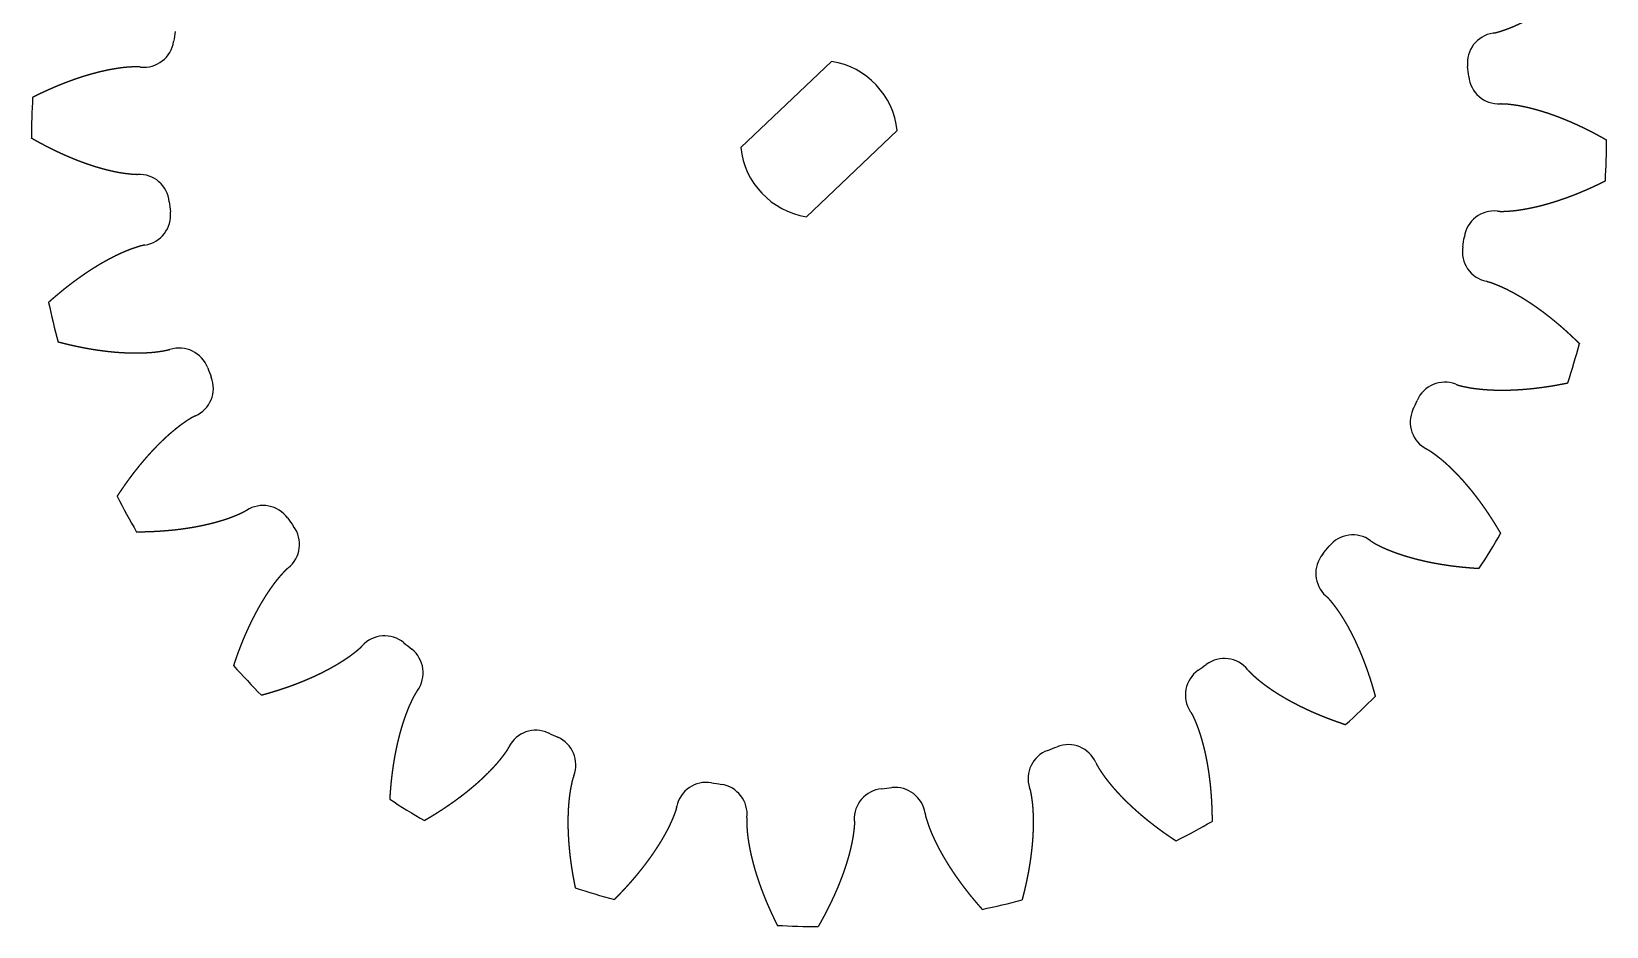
# Model space of a CAD drawing. Header units: millimetres. Extents: x -26 to 26, y -33.7 to 18.3.
# Drawn here: x -26 to 26, y -33.7 to -4.1 of the extents above; entities that cross this region are included whole.
import ezdxf

# ---------------------------------------------------------------- set-up
doc = ezdxf.new("R2010")
doc.units = ezdxf.units.MM
doc.layers.get('0').update_dxf_attribs({"linetype": 'CONTINUOUS'})

msp = doc.modelspace()

# ---------------------------------------------------------------- linework, layer by layer
for p, q in [((22.253, -4.174), (22.279, -4.17)), ((-22.4, -5.297), (-22.427, -5.294)), ((22.522, -6.507), (22.496, -6.508)), ((-22.522, -8.843), (-22.496, -8.842)), ((22.4, -10.053), (22.427, -10.056)), ((-22.253, -11.175), (-22.279, -11.18)), ((22.057, -12.376), (22.031, -12.37)), ((-21.453, -14.632), (-21.428, -14.624)), ((21.022, -15.77), (21.046, -15.779)), ((-20.588, -16.816), (-20.612, -16.826)), ((20.089, -17.925), (20.065, -17.913)), ((-18.921, -19.948), (-18.899, -19.933)), ((18.21, -20.935), (18.232, -20.95)), ((-17.521, -21.833), (-17.542, -21.849)), ((16.752, -22.775), (16.732, -22.757)), ((-15.1, -24.427), (-15.082, -24.407)), ((14.158, -25.196), (14.174, -25.217)), ((-13.26, -25.885), (-13.275, -25.907)), ((12.273, -26.596), (12.258, -26.574)), ((-10.25, -27.764), (-10.238, -27.74)), ((9.141, -28.263), (9.151, -28.287)), ((-8.095, -28.697), (-8.104, -28.721)), ((6.957, -29.128), (6.949, -29.103)), ((-4.701, -29.732), (-4.695, -29.706)), ((-2.378, -30.075), (-2.381, -30.102)), ((3.5, -29.928), (3.505, -29.954)), ((1.168, -30.197), (1.167, -30.171))]:
    msp.add_line(p, q)
msp.add_lwpolyline([(-0.418, -10.241), (2.585, -7.396, 0.337356), (0.418, -5.109), (-2.585, -7.954, 0.337356)], format="xyb", close=True)
for centre, radius, start, end in [((0, -7.675), 21.549, 170.5105, 171.398), ((-22.296, -4.302), 1, 263.9842, 351.398), ((22.409, -5.162), 1, 98.9842, 186.398), ((0, -7.675), 21.549, 5.5105, 6.398), ((22.445, -5.51), 1, 185.5105, 272.9243), ((0, -7.675), 26, 176.967, 179.9416), ((0, -7.675), 26, 356.967, 359.9416), ((-22.445, -9.84), 1, 5.5105, 92.9243), ((0, -7.675), 21.549, 185.5105, 186.398), ((-22.409, -10.188), 1, -81.0158, 6.398), ((22.296, -11.048), 1, 83.9842, 171.398), ((0, -7.675), 21.549, 350.5105, 351.398), ((22.241, -11.393), 1, 170.5105, 257.9243), ((0, -7.675), 26, 191.967, 194.9416), ((0, -7.675), 26, 341.967, 344.9416), ((-21.12, -15.576), 1, 20.5105, 107.9243), ((-20.995, -15.902), 1, -66.0158, 21.398), ((0, -7.675), 21.549, 200.5105, 201.398), ((20.663, -16.703), 1, 68.9842, 156.398), ((20.521, -17.022), 1, 155.5105, 242.9243), ((0, -7.675), 21.549, 335.5105, 336.398), ((0, -7.675), 26, 206.967, 209.9416), ((-18.355, -20.773), 1, 35.5105, 122.9243), ((0, -7.675), 21.549, 215.5105, 216.398), ((-18.15, -21.055), 1, -51.0158, 36.398), ((17.622, -21.744), 1, 53.9842, 141.398), ((0, -7.675), 26, 326.967, 329.9416), ((0, -7.675), 21.549, 320.5105, 321.398), ((17.402, -22.015), 1, 140.5105, 227.9243), ((-14.34, -25.077), 1, 50.5105, 137.9243), ((0, -7.675), 21.549, 230.5105, 231.398), ((-14.069, -25.297), 1, -36.0158, 51.398), ((13.381, -25.825), 1, 38.9842, 126.398), ((0, -7.675), 26, 221.967, 224.9416), ((13.098, -26.03), 1, 125.5105, 212.9243), ((0, -7.675), 21.549, 305.5105, 306.398), ((0, -7.675), 26, 311.967, 314.9416), ((-9.347, -28.196), 1, 65.5105, 152.9243), ((0, -7.675), 21.549, 245.5105, 246.398), ((-9.028, -28.338), 1, -21.0158, 66.398), ((7.901, -28.795), 1, 110.5105, 197.9243), ((0, -7.675), 21.549, 290.5105, 291.398), ((8.227, -28.67), 1, 23.9842, 111.398), ((-3.718, -29.916), 1, 80.5105, 167.9243), ((0, -7.675), 21.549, 260.5105, 261.398), ((-3.373, -29.971), 1, -6.0158, 81.398), ((0, -7.675), 21.549, 275.5105, 276.398), ((2.513, -30.084), 1, 8.9842, 96.398), ((0, -7.675), 26, 236.967, 239.9416), ((2.165, -30.12), 1, 95.5105, 182.9243), ((0, -7.675), 26, 296.967, 299.9416), ((0, -7.675), 26, 251.967, 254.9416), ((0, -7.675), 26, 281.967, 284.9416), ((0, -7.675), 26, 266.967, 269.9416)]:
    msp.add_arc(centre, radius, start, end)
for points in [[(22.279, -4.17), (22.289, -4.169), (22.309, -4.165), (22.338, -4.16), (22.378, -4.15), (22.426, -4.137), (22.475, -4.122), (22.523, -4.106), (22.571, -4.09), (22.62, -4.074), (22.668, -4.057), (22.716, -4.04), (22.764, -4.022), (22.811, -4.003), (22.859, -3.984), (22.906, -3.965), (22.953, -3.944), (23.001, -3.923), (23.048, -3.902), (23.095, -3.881), (23.142, -3.859), (23.188, -3.837), (23.235, -3.814), (23.281, -3.791), (23.328, -3.767), (23.374, -3.744), (23.42, -3.719), (23.466, -3.695), (23.512, -3.67), (23.558, -3.644), (23.604, -3.619), (23.65, -3.593), (23.695, -3.567), (23.741, -3.54), (23.786, -3.513), (23.832, -3.486), (23.877, -3.458), (23.922, -3.43), (23.967, -3.402), (24.012, -3.374), (24.057, -3.345), (24.101, -3.316), (24.146, -3.286), (24.19, -3.257), (24.235, -3.227), (24.279, -3.197), (24.323, -3.166), (24.367, -3.135), (24.411, -3.104), (24.455, -3.073), (24.499, -3.042), (24.542, -3.01), (24.586, -2.978), (24.629, -2.945), (24.673, -2.913), (24.716, -2.88), (24.759, -2.847), (24.802, -2.813), (24.845, -2.78), (24.888, -2.746), (24.931, -2.712), (24.973, -2.677), (25.016, -2.643), (25.058, -2.608), (25.1, -2.573), (25.143, -2.538), (25.185, -2.502), (25.227, -2.466), (25.269, -2.43), (25.31, -2.394), (25.352, -2.358), (25.385, -2.328), (25.41, -2.306), (25.427, -2.291), (25.435, -2.284)], [(-22.427, -5.294), (-22.437, -5.293), (-22.457, -5.291), (-22.487, -5.289), (-22.527, -5.288), (-22.578, -5.288), (-22.629, -5.29), (-22.679, -5.293), (-22.73, -5.296), (-22.781, -5.299), (-22.832, -5.303), (-22.883, -5.307), (-22.933, -5.312), (-22.984, -5.317), (-23.035, -5.324), (-23.086, -5.33), (-23.137, -5.338), (-23.188, -5.346), (-23.239, -5.354), (-23.29, -5.363), (-23.341, -5.372), (-23.392, -5.381), (-23.443, -5.391), (-23.493, -5.401), (-23.544, -5.412), (-23.595, -5.423), (-23.646, -5.434), (-23.697, -5.446), (-23.748, -5.458), (-23.799, -5.471), (-23.85, -5.484), (-23.901, -5.497), (-23.951, -5.511), (-24.002, -5.525), (-24.053, -5.539), (-24.104, -5.553), (-24.155, -5.568), (-24.205, -5.584), (-24.256, -5.599), (-24.307, -5.615), (-24.358, -5.631), (-24.408, -5.648), (-24.459, -5.665), (-24.509, -5.682), (-24.56, -5.699), (-24.611, -5.717), (-24.661, -5.735), (-24.712, -5.753), (-24.762, -5.772), (-24.813, -5.791), (-24.863, -5.81), (-24.913, -5.829), (-24.964, -5.849), (-25.014, -5.869), (-25.065, -5.889), (-25.115, -5.91), (-25.165, -5.931), (-25.215, -5.952), (-25.265, -5.973), (-25.316, -5.995), (-25.366, -6.017), (-25.416, -6.039), (-25.466, -6.061), (-25.516, -6.084), (-25.566, -6.107), (-25.615, -6.13), (-25.665, -6.153), (-25.715, -6.177), (-25.765, -6.201), (-25.815, -6.225), (-25.864, -6.25), (-25.904, -6.269), (-25.934, -6.284), (-25.954, -6.294), (-25.964, -6.299)], [(22.522, -6.507), (22.532, -6.506), (22.553, -6.506), (22.583, -6.505), (22.623, -6.506), (22.674, -6.509), (22.724, -6.514), (22.775, -6.519), (22.825, -6.525), (22.876, -6.531), (22.926, -6.538), (22.977, -6.545), (23.027, -6.552), (23.078, -6.56), (23.128, -6.569), (23.179, -6.579), (23.229, -6.589), (23.28, -6.6), (23.33, -6.611), (23.381, -6.622), (23.431, -6.634), (23.481, -6.646), (23.532, -6.658), (23.582, -6.671), (23.632, -6.685), (23.682, -6.699), (23.733, -6.713), (23.783, -6.727), (23.833, -6.742), (23.883, -6.758), (23.933, -6.773), (23.983, -6.789), (24.033, -6.805), (24.083, -6.822), (24.133, -6.839), (24.183, -6.856), (24.233, -6.874), (24.283, -6.892), (24.333, -6.91), (24.383, -6.929), (24.432, -6.948), (24.482, -6.967), (24.532, -6.987), (24.581, -7.006), (24.631, -7.027), (24.68, -7.047), (24.73, -7.068), (24.779, -7.089), (24.829, -7.11), (24.878, -7.132), (24.927, -7.153), (24.977, -7.176), (25.026, -7.198), (25.075, -7.221), (25.124, -7.244), (25.173, -7.267), (25.222, -7.29), (25.271, -7.314), (25.32, -7.338), (25.369, -7.362), (25.418, -7.387), (25.467, -7.412), (25.516, -7.437), (25.564, -7.462), (25.613, -7.488), (25.662, -7.514), (25.71, -7.54), (25.759, -7.566), (25.807, -7.593), (25.855, -7.619), (25.904, -7.647), (25.942, -7.668), (25.971, -7.685), (25.99, -7.696), (26, -7.701)], [(-22.522, -8.843), (-22.532, -8.844), (-22.553, -8.844), (-22.583, -8.845), (-22.623, -8.844), (-22.674, -8.841), (-22.724, -8.836), (-22.775, -8.831), (-22.825, -8.825), (-22.876, -8.819), (-22.926, -8.812), (-22.977, -8.805), (-23.027, -8.798), (-23.078, -8.79), (-23.128, -8.781), (-23.179, -8.771), (-23.229, -8.761), (-23.28, -8.75), (-23.33, -8.739), (-23.381, -8.728), (-23.431, -8.716), (-23.481, -8.704), (-23.532, -8.692), (-23.582, -8.679), (-23.632, -8.665), (-23.682, -8.651), (-23.733, -8.637), (-23.783, -8.623), (-23.833, -8.608), (-23.883, -8.592), (-23.933, -8.577), (-23.983, -8.561), (-24.033, -8.545), (-24.083, -8.528), (-24.133, -8.511), (-24.183, -8.494), (-24.233, -8.476), (-24.283, -8.458), (-24.333, -8.44), (-24.383, -8.421), (-24.432, -8.402), (-24.482, -8.383), (-24.532, -8.363), (-24.581, -8.344), (-24.631, -8.323), (-24.68, -8.303), (-24.73, -8.282), (-24.779, -8.261), (-24.829, -8.24), (-24.878, -8.218), (-24.927, -8.197), (-24.977, -8.174), (-25.026, -8.152), (-25.075, -8.129), (-25.124, -8.106), (-25.173, -8.083), (-25.222, -8.06), (-25.271, -8.036), (-25.32, -8.012), (-25.369, -7.988), (-25.418, -7.963), (-25.467, -7.938), (-25.516, -7.913), (-25.564, -7.888), (-25.613, -7.862), (-25.662, -7.836), (-25.71, -7.81), (-25.759, -7.784), (-25.807, -7.757), (-25.855, -7.731), (-25.904, -7.703), (-25.942, -7.682), (-25.971, -7.665), (-25.99, -7.654), (-26, -7.649)], [(22.427, -10.056), (22.437, -10.057), (22.457, -10.059), (22.487, -10.061), (22.527, -10.062), (22.578, -10.062), (22.629, -10.06), (22.679, -10.057), (22.73, -10.054), (22.781, -10.051), (22.832, -10.047), (22.883, -10.043), (22.933, -10.038), (22.984, -10.033), (23.035, -10.026), (23.086, -10.02), (23.137, -10.012), (23.188, -10.004), (23.239, -9.996), (23.29, -9.987), (23.341, -9.978), (23.392, -9.969), (23.443, -9.959), (23.493, -9.949), (23.544, -9.938), (23.595, -9.927), (23.646, -9.916), (23.697, -9.904), (23.748, -9.892), (23.799, -9.879), (23.85, -9.866), (23.901, -9.853), (23.951, -9.839), (24.002, -9.825), (24.053, -9.811), (24.104, -9.797), (24.155, -9.782), (24.205, -9.766), (24.256, -9.751), (24.307, -9.735), (24.358, -9.719), (24.408, -9.702), (24.459, -9.685), (24.509, -9.668), (24.56, -9.651), (24.611, -9.633), (24.661, -9.615), (24.712, -9.597), (24.762, -9.578), (24.813, -9.559), (24.863, -9.54), (24.913, -9.521), (24.964, -9.501), (25.014, -9.481), (25.065, -9.461), (25.115, -9.44), (25.165, -9.419), (25.215, -9.398), (25.265, -9.377), (25.316, -9.355), (25.366, -9.333), (25.416, -9.311), (25.466, -9.289), (25.516, -9.266), (25.566, -9.243), (25.615, -9.22), (25.665, -9.197), (25.715, -9.173), (25.765, -9.149), (25.815, -9.125), (25.864, -9.1), (25.904, -9.081), (25.934, -9.066), (25.954, -9.056), (25.964, -9.051)], [(-22.279, -11.18), (-22.289, -11.181), (-22.309, -11.185), (-22.338, -11.19), (-22.378, -11.2), (-22.426, -11.213), (-22.475, -11.228), (-22.523, -11.244), (-22.571, -11.26), (-22.62, -11.276), (-22.668, -11.293), (-22.716, -11.31), (-22.764, -11.328), (-22.811, -11.347), (-22.859, -11.366), (-22.906, -11.385), (-22.953, -11.406), (-23.001, -11.427), (-23.048, -11.448), (-23.095, -11.469), (-23.142, -11.491), (-23.188, -11.513), (-23.235, -11.536), (-23.281, -11.559), (-23.328, -11.583), (-23.374, -11.606), (-23.42, -11.631), (-23.466, -11.655), (-23.512, -11.68), (-23.558, -11.706), (-23.604, -11.731), (-23.65, -11.757), (-23.695, -11.783), (-23.741, -11.81), (-23.786, -11.837), (-23.832, -11.864), (-23.877, -11.892), (-23.922, -11.92), (-23.967, -11.948), (-24.012, -11.976), (-24.057, -12.005), (-24.101, -12.034), (-24.146, -12.064), (-24.19, -12.093), (-24.235, -12.123), (-24.279, -12.153), (-24.323, -12.184), (-24.367, -12.215), (-24.411, -12.246), (-24.455, -12.277), (-24.499, -12.308), (-24.542, -12.34), (-24.586, -12.372), (-24.629, -12.405), (-24.673, -12.437), (-24.716, -12.47), (-24.759, -12.503), (-24.802, -12.537), (-24.845, -12.57), (-24.888, -12.604), (-24.931, -12.638), (-24.973, -12.673), (-25.016, -12.707), (-25.058, -12.742), (-25.1, -12.777), (-25.143, -12.812), (-25.185, -12.848), (-25.227, -12.884), (-25.269, -12.92), (-25.31, -12.956), (-25.352, -12.992), (-25.385, -13.022), (-25.41, -13.044), (-25.427, -13.059), (-25.435, -13.066)], [(22.057, -12.376), (22.067, -12.378), (22.087, -12.383), (22.116, -12.39), (22.155, -12.401), (22.203, -12.417), (22.251, -12.435), (22.298, -12.453), (22.345, -12.472), (22.392, -12.491), (22.44, -12.51), (22.487, -12.53), (22.533, -12.55), (22.58, -12.571), (22.626, -12.593), (22.673, -12.615), (22.719, -12.638), (22.765, -12.661), (22.811, -12.685), (22.856, -12.709), (22.902, -12.734), (22.948, -12.758), (22.993, -12.783), (23.038, -12.809), (23.083, -12.835), (23.128, -12.861), (23.173, -12.888), (23.218, -12.915), (23.262, -12.943), (23.307, -12.97), (23.351, -12.998), (23.395, -13.027), (23.439, -13.055), (23.483, -13.084), (23.527, -13.114), (23.571, -13.143), (23.615, -13.173), (23.658, -13.204), (23.702, -13.234), (23.745, -13.265), (23.788, -13.296), (23.831, -13.328), (23.874, -13.359), (23.917, -13.391), (23.959, -13.424), (24.002, -13.456), (24.044, -13.489), (24.087, -13.522), (24.129, -13.555), (24.171, -13.589), (24.213, -13.623), (24.255, -13.657), (24.297, -13.691), (24.338, -13.726), (24.38, -13.761), (24.421, -13.796), (24.463, -13.831), (24.504, -13.867), (24.545, -13.903), (24.586, -13.939), (24.627, -13.975), (24.667, -14.012), (24.708, -14.049), (24.748, -14.086), (24.789, -14.123), (24.829, -14.161), (24.869, -14.199), (24.909, -14.237), (24.949, -14.275), (24.989, -14.313), (25.028, -14.352), (25.06, -14.383), (25.084, -14.406), (25.099, -14.422), (25.107, -14.43)], [(-21.453, -14.632), (-21.462, -14.636), (-21.482, -14.642), (-21.511, -14.65), (-21.55, -14.659), (-21.599, -14.669), (-21.649, -14.678), (-21.7, -14.686), (-21.75, -14.694), (-21.8, -14.701), (-21.851, -14.707), (-21.901, -14.714), (-21.952, -14.72), (-22.003, -14.725), (-22.054, -14.729), (-22.105, -14.733), (-22.157, -14.736), (-22.208, -14.739), (-22.26, -14.741), (-22.311, -14.743), (-22.363, -14.745), (-22.415, -14.746), (-22.467, -14.747), (-22.519, -14.748), (-22.571, -14.748), (-22.623, -14.748), (-22.675, -14.747), (-22.727, -14.746), (-22.779, -14.744), (-22.832, -14.743), (-22.884, -14.74), (-22.937, -14.738), (-22.989, -14.735), (-23.042, -14.732), (-23.095, -14.729), (-23.147, -14.725), (-23.2, -14.721), (-23.253, -14.716), (-23.306, -14.711), (-23.359, -14.706), (-23.412, -14.701), (-23.465, -14.695), (-23.518, -14.689), (-23.571, -14.683), (-23.624, -14.676), (-23.677, -14.669), (-23.73, -14.662), (-23.783, -14.655), (-23.837, -14.647), (-23.89, -14.639), (-23.943, -14.631), (-23.996, -14.622), (-24.05, -14.613), (-24.103, -14.604), (-24.157, -14.594), (-24.21, -14.585), (-24.263, -14.575), (-24.317, -14.564), (-24.37, -14.554), (-24.424, -14.543), (-24.477, -14.532), (-24.531, -14.521), (-24.585, -14.509), (-24.638, -14.497), (-24.692, -14.485), (-24.745, -14.473), (-24.799, -14.46), (-24.853, -14.447), (-24.906, -14.434), (-24.96, -14.42), (-25.014, -14.407), (-25.057, -14.396), (-25.089, -14.387), (-25.11, -14.382), (-25.121, -14.379)], [(21.046, -15.779), (21.056, -15.783), (21.075, -15.79), (21.103, -15.8), (21.142, -15.811), (21.191, -15.824), (21.24, -15.836), (21.29, -15.846), (21.34, -15.856), (21.39, -15.866), (21.44, -15.876), (21.49, -15.885), (21.54, -15.893), (21.591, -15.901), (21.642, -15.908), (21.693, -15.915), (21.744, -15.921), (21.795, -15.926), (21.846, -15.932), (21.898, -15.936), (21.949, -15.941), (22.001, -15.945), (22.053, -15.949), (22.104, -15.952), (22.156, -15.955), (22.208, -15.957), (22.261, -15.959), (22.313, -15.961), (22.365, -15.963), (22.417, -15.964), (22.47, -15.964), (22.522, -15.965), (22.575, -15.965), (22.628, -15.964), (22.681, -15.964), (22.733, -15.963), (22.786, -15.962), (22.839, -15.96), (22.892, -15.958), (22.945, -15.956), (22.999, -15.953), (23.052, -15.95), (23.105, -15.947), (23.158, -15.944), (23.212, -15.94), (23.265, -15.936), (23.319, -15.932), (23.372, -15.927), (23.426, -15.922), (23.479, -15.917), (23.533, -15.912), (23.587, -15.906), (23.641, -15.9), (23.694, -15.894), (23.748, -15.887), (23.802, -15.88), (23.856, -15.873), (23.91, -15.866), (23.964, -15.858), (24.018, -15.85), (24.072, -15.842), (24.126, -15.834), (24.18, -15.825), (24.234, -15.816), (24.289, -15.807), (24.343, -15.797), (24.397, -15.787), (24.451, -15.777), (24.506, -15.767), (24.56, -15.757), (24.614, -15.746), (24.658, -15.737), (24.69, -15.73), (24.712, -15.726), (24.723, -15.724)], [(-20.612, -16.826), (-20.622, -16.83), (-20.64, -16.839), (-20.667, -16.852), (-20.703, -16.871), (-20.747, -16.897), (-20.79, -16.924), (-20.832, -16.951), (-20.875, -16.979), (-20.917, -17.008), (-20.959, -17.037), (-21.001, -17.066), (-21.042, -17.095), (-21.084, -17.125), (-21.125, -17.156), (-21.165, -17.188), (-21.206, -17.219), (-21.246, -17.252), (-21.286, -17.284), (-21.326, -17.317), (-21.365, -17.351), (-21.405, -17.384), (-21.444, -17.418), (-21.483, -17.452), (-21.522, -17.487), (-21.56, -17.522), (-21.599, -17.558), (-21.637, -17.593), (-21.675, -17.629), (-21.712, -17.666), (-21.75, -17.702), (-21.787, -17.739), (-21.825, -17.776), (-21.862, -17.814), (-21.899, -17.852), (-21.935, -17.89), (-21.972, -17.928), (-22.008, -17.967), (-22.044, -18.005), (-22.08, -18.045), (-22.116, -18.084), (-22.152, -18.124), (-22.187, -18.163), (-22.222, -18.204), (-22.258, -18.244), (-22.292, -18.285), (-22.327, -18.325), (-22.362, -18.367), (-22.396, -18.408), (-22.431, -18.449), (-22.465, -18.491), (-22.499, -18.533), (-22.532, -18.576), (-22.566, -18.618), (-22.599, -18.661), (-22.633, -18.704), (-22.666, -18.747), (-22.699, -18.79), (-22.731, -18.834), (-22.764, -18.878), (-22.796, -18.922), (-22.829, -18.966), (-22.861, -19.01), (-22.893, -19.055), (-22.925, -19.1), (-22.956, -19.145), (-22.988, -19.19), (-23.019, -19.235), (-23.05, -19.281), (-23.081, -19.327), (-23.112, -19.373), (-23.136, -19.41), (-23.155, -19.438), (-23.167, -19.456), (-23.173, -19.465)], [(20.089, -17.925), (20.098, -17.929), (20.116, -17.939), (20.142, -17.953), (20.177, -17.974), (20.219, -18.002), (20.26, -18.031), (20.302, -18.061), (20.342, -18.092), (20.383, -18.122), (20.424, -18.153), (20.464, -18.185), (20.504, -18.216), (20.543, -18.249), (20.583, -18.282), (20.622, -18.315), (20.66, -18.349), (20.699, -18.384), (20.737, -18.418), (20.775, -18.453), (20.812, -18.489), (20.85, -18.524), (20.887, -18.56), (20.924, -18.597), (20.961, -18.634), (20.998, -18.671), (21.034, -18.708), (21.07, -18.746), (21.106, -18.784), (21.142, -18.822), (21.178, -18.861), (21.213, -18.899), (21.248, -18.939), (21.283, -18.978), (21.318, -19.018), (21.353, -19.058), (21.387, -19.098), (21.421, -19.138), (21.455, -19.179), (21.489, -19.22), (21.523, -19.261), (21.556, -19.303), (21.589, -19.345), (21.622, -19.387), (21.655, -19.429), (21.688, -19.471), (21.72, -19.514), (21.753, -19.557), (21.785, -19.6), (21.817, -19.643), (21.849, -19.687), (21.88, -19.731), (21.912, -19.775), (21.943, -19.819), (21.974, -19.864), (22.005, -19.908), (22.036, -19.953), (22.066, -19.998), (22.097, -20.043), (22.127, -20.089), (22.157, -20.135), (22.187, -20.181), (22.216, -20.227), (22.246, -20.273), (22.275, -20.319), (22.304, -20.366), (22.333, -20.413), (22.362, -20.46), (22.391, -20.507), (22.419, -20.555), (22.447, -20.602), (22.47, -20.64), (22.487, -20.669), (22.498, -20.688), (22.503, -20.698)], [(-18.921, -19.948), (-18.929, -19.953), (-18.947, -19.964), (-18.973, -19.979), (-19.008, -19.999), (-19.053, -20.022), (-19.099, -20.043), (-19.146, -20.063), (-19.192, -20.084), (-19.239, -20.104), (-19.286, -20.123), (-19.333, -20.142), (-19.381, -20.161), (-19.429, -20.179), (-19.477, -20.197), (-19.525, -20.214), (-19.574, -20.23), (-19.623, -20.246), (-19.672, -20.262), (-19.722, -20.277), (-19.771, -20.292), (-19.821, -20.307), (-19.871, -20.321), (-19.921, -20.335), (-19.971, -20.349), (-20.021, -20.362), (-20.072, -20.375), (-20.123, -20.387), (-20.174, -20.399), (-20.225, -20.411), (-20.276, -20.423), (-20.327, -20.434), (-20.379, -20.445), (-20.43, -20.455), (-20.482, -20.466), (-20.534, -20.475), (-20.586, -20.485), (-20.638, -20.495), (-20.69, -20.504), (-20.743, -20.512), (-20.795, -20.521), (-20.848, -20.529), (-20.901, -20.537), (-20.954, -20.545), (-21.007, -20.552), (-21.06, -20.559), (-21.113, -20.566), (-21.166, -20.572), (-21.22, -20.579), (-21.273, -20.585), (-21.327, -20.59), (-21.381, -20.596), (-21.435, -20.601), (-21.489, -20.606), (-21.543, -20.611), (-21.597, -20.615), (-21.651, -20.619), (-21.705, -20.623), (-21.76, -20.627), (-21.814, -20.63), (-21.869, -20.634), (-21.923, -20.636), (-21.978, -20.639), (-22.033, -20.641), (-22.088, -20.644), (-22.143, -20.646), (-22.198, -20.647), (-22.253, -20.649), (-22.308, -20.65), (-22.364, -20.651), (-22.419, -20.651), (-22.463, -20.652), (-22.497, -20.652), (-22.519, -20.652), (-22.53, -20.652)], [(18.232, -20.95), (18.24, -20.956), (18.256, -20.968), (18.281, -20.985), (18.316, -21.006), (18.36, -21.031), (18.404, -21.055), (18.45, -21.078), (18.495, -21.101), (18.541, -21.123), (18.587, -21.145), (18.633, -21.167), (18.679, -21.188), (18.726, -21.209), (18.773, -21.229), (18.821, -21.248), (18.869, -21.267), (18.917, -21.286), (18.965, -21.304), (19.013, -21.322), (19.062, -21.34), (19.111, -21.357), (19.16, -21.374), (19.209, -21.391), (19.258, -21.407), (19.308, -21.423), (19.358, -21.439), (19.408, -21.454), (19.458, -21.469), (19.508, -21.483), (19.559, -21.497), (19.61, -21.511), (19.66, -21.525), (19.711, -21.538), (19.762, -21.551), (19.814, -21.564), (19.865, -21.577), (19.917, -21.589), (19.969, -21.601), (20.02, -21.612), (20.072, -21.624), (20.125, -21.635), (20.177, -21.645), (20.229, -21.656), (20.282, -21.666), (20.334, -21.676), (20.387, -21.686), (20.44, -21.695), (20.493, -21.704), (20.546, -21.713), (20.599, -21.722), (20.653, -21.73), (20.706, -21.738), (20.76, -21.746), (20.814, -21.754), (20.867, -21.761), (20.921, -21.768), (20.975, -21.775), (21.03, -21.782), (21.084, -21.788), (21.138, -21.794), (21.192, -21.8), (21.247, -21.805), (21.302, -21.811), (21.356, -21.816), (21.411, -21.821), (21.466, -21.825), (21.521, -21.83), (21.576, -21.834), (21.631, -21.838), (21.686, -21.842), (21.731, -21.844), (21.764, -21.846), (21.786, -21.848), (21.797, -21.848)], [(-17.542, -21.849), (-17.549, -21.856), (-17.565, -21.869), (-17.588, -21.889), (-17.617, -21.916), (-17.653, -21.952), (-17.687, -21.989), (-17.721, -22.027), (-17.755, -22.065), (-17.789, -22.103), (-17.822, -22.142), (-17.855, -22.181), (-17.887, -22.22), (-17.919, -22.26), (-17.951, -22.301), (-17.982, -22.341), (-18.013, -22.383), (-18.043, -22.424), (-18.074, -22.466), (-18.103, -22.508), (-18.133, -22.551), (-18.162, -22.593), (-18.192, -22.636), (-18.22, -22.679), (-18.249, -22.723), (-18.277, -22.767), (-18.305, -22.811), (-18.332, -22.855), (-18.36, -22.9), (-18.387, -22.945), (-18.414, -22.99), (-18.44, -23.035), (-18.467, -23.081), (-18.493, -23.127), (-18.519, -23.173), (-18.544, -23.219), (-18.57, -23.265), (-18.595, -23.312), (-18.619, -23.359), (-18.644, -23.406), (-18.668, -23.453), (-18.693, -23.501), (-18.717, -23.548), (-18.74, -23.596), (-18.764, -23.644), (-18.787, -23.693), (-18.81, -23.741), (-18.833, -23.79), (-18.855, -23.839), (-18.878, -23.888), (-18.9, -23.937), (-18.922, -23.986), (-18.943, -24.036), (-18.965, -24.086), (-18.986, -24.136), (-19.007, -24.186), (-19.028, -24.236), (-19.048, -24.286), (-19.069, -24.337), (-19.089, -24.388), (-19.109, -24.439), (-19.129, -24.49), (-19.148, -24.541), (-19.167, -24.592), (-19.187, -24.644), (-19.205, -24.695), (-19.224, -24.747), (-19.243, -24.799), (-19.261, -24.851), (-19.279, -24.904), (-19.297, -24.956), (-19.311, -24.998), (-19.321, -25.03), (-19.328, -25.051), (-19.332, -25.061)], [(16.752, -22.775), (16.759, -22.782), (16.774, -22.795), (16.796, -22.816), (16.824, -22.846), (16.857, -22.883), (16.89, -22.922), (16.922, -22.962), (16.953, -23.002), (16.985, -23.042), (17.016, -23.082), (17.046, -23.123), (17.077, -23.164), (17.107, -23.205), (17.136, -23.247), (17.165, -23.29), (17.193, -23.333), (17.222, -23.376), (17.25, -23.419), (17.277, -23.463), (17.304, -23.507), (17.331, -23.551), (17.358, -23.595), (17.385, -23.64), (17.411, -23.685), (17.436, -23.731), (17.462, -23.776), (17.487, -23.822), (17.512, -23.868), (17.537, -23.914), (17.561, -23.961), (17.585, -24.007), (17.609, -24.054), (17.633, -24.101), (17.656, -24.149), (17.679, -24.196), (17.702, -24.244), (17.724, -24.292), (17.747, -24.34), (17.769, -24.389), (17.79, -24.437), (17.812, -24.486), (17.833, -24.535), (17.854, -24.584), (17.875, -24.633), (17.896, -24.683), (17.916, -24.732), (17.936, -24.782), (17.956, -24.832), (17.976, -24.882), (17.995, -24.933), (18.014, -24.983), (18.033, -25.034), (18.052, -25.085), (18.071, -25.136), (18.089, -25.187), (18.107, -25.238), (18.125, -25.289), (18.142, -25.341), (18.16, -25.393), (18.177, -25.445), (18.194, -25.497), (18.211, -25.549), (18.227, -25.601), (18.243, -25.654), (18.26, -25.706), (18.275, -25.759), (18.291, -25.812), (18.306, -25.865), (18.322, -25.918), (18.337, -25.971), (18.349, -26.014), (18.357, -26.046), (18.363, -26.068), (18.366, -26.079)], [(-15.1, -24.427), (-15.107, -24.434), (-15.12, -24.449), (-15.141, -24.471), (-15.171, -24.499), (-15.208, -24.532), (-15.247, -24.565), (-15.287, -24.597), (-15.327, -24.628), (-15.367, -24.66), (-15.407, -24.691), (-15.448, -24.721), (-15.489, -24.752), (-15.53, -24.782), (-15.572, -24.811), (-15.615, -24.84), (-15.658, -24.868), (-15.701, -24.897), (-15.744, -24.925), (-15.788, -24.952), (-15.832, -24.979), (-15.876, -25.006), (-15.92, -25.033), (-15.965, -25.06), (-16.01, -25.086), (-16.056, -25.111), (-16.101, -25.137), (-16.147, -25.162), (-16.193, -25.187), (-16.239, -25.212), (-16.286, -25.236), (-16.332, -25.26), (-16.379, -25.284), (-16.426, -25.308), (-16.474, -25.331), (-16.521, -25.354), (-16.569, -25.377), (-16.617, -25.399), (-16.665, -25.422), (-16.714, -25.444), (-16.762, -25.465), (-16.811, -25.487), (-16.86, -25.508), (-16.909, -25.529), (-16.958, -25.55), (-17.008, -25.571), (-17.057, -25.591), (-17.107, -25.611), (-17.157, -25.631), (-17.207, -25.651), (-17.258, -25.67), (-17.308, -25.689), (-17.359, -25.708), (-17.41, -25.727), (-17.461, -25.746), (-17.512, -25.764), (-17.563, -25.782), (-17.614, -25.8), (-17.666, -25.817), (-17.718, -25.835), (-17.77, -25.852), (-17.822, -25.869), (-17.874, -25.886), (-17.926, -25.902), (-17.979, -25.918), (-18.031, -25.935), (-18.084, -25.95), (-18.137, -25.966), (-18.19, -25.981), (-18.243, -25.997), (-18.296, -26.012), (-18.339, -26.024), (-18.371, -26.032), (-18.393, -26.038), (-18.404, -26.041)], [(14.174, -25.217), (14.181, -25.224), (14.194, -25.24), (14.214, -25.263), (14.241, -25.292), (14.277, -25.328), (14.314, -25.362), (14.352, -25.396), (14.39, -25.43), (14.428, -25.464), (14.467, -25.497), (14.506, -25.53), (14.545, -25.562), (14.585, -25.594), (14.626, -25.626), (14.666, -25.657), (14.708, -25.688), (14.749, -25.718), (14.791, -25.749), (14.833, -25.778), (14.876, -25.808), (14.918, -25.837), (14.961, -25.867), (15.004, -25.895), (15.048, -25.924), (15.092, -25.952), (15.136, -25.98), (15.18, -26.007), (15.225, -26.035), (15.27, -26.062), (15.315, -26.089), (15.36, -26.115), (15.406, -26.142), (15.452, -26.168), (15.498, -26.194), (15.544, -26.219), (15.59, -26.245), (15.637, -26.27), (15.684, -26.294), (15.731, -26.319), (15.778, -26.343), (15.826, -26.368), (15.873, -26.392), (15.921, -26.415), (15.969, -26.439), (16.018, -26.462), (16.066, -26.485), (16.115, -26.508), (16.164, -26.53), (16.213, -26.553), (16.262, -26.575), (16.311, -26.597), (16.361, -26.618), (16.411, -26.64), (16.461, -26.661), (16.511, -26.682), (16.561, -26.703), (16.611, -26.723), (16.662, -26.744), (16.713, -26.764), (16.764, -26.784), (16.815, -26.804), (16.866, -26.823), (16.917, -26.842), (16.969, -26.862), (17.02, -26.88), (17.072, -26.899), (17.124, -26.918), (17.176, -26.936), (17.229, -26.954), (17.281, -26.972), (17.323, -26.986), (17.355, -26.996), (17.376, -27.003), (17.386, -27.007)], [(-13.275, -25.907), (-13.281, -25.915), (-13.293, -25.931), (-13.31, -25.956), (-13.331, -25.991), (-13.356, -26.035), (-13.38, -26.079), (-13.403, -26.125), (-13.426, -26.17), (-13.448, -26.216), (-13.47, -26.262), (-13.492, -26.308), (-13.513, -26.354), (-13.534, -26.401), (-13.554, -26.448), (-13.573, -26.496), (-13.592, -26.544), (-13.611, -26.592), (-13.629, -26.64), (-13.647, -26.688), (-13.665, -26.737), (-13.682, -26.786), (-13.699, -26.835), (-13.716, -26.884), (-13.732, -26.933), (-13.748, -26.983), (-13.764, -27.033), (-13.779, -27.083), (-13.794, -27.133), (-13.808, -27.183), (-13.822, -27.234), (-13.836, -27.285), (-13.85, -27.335), (-13.863, -27.386), (-13.876, -27.437), (-13.889, -27.489), (-13.902, -27.54), (-13.914, -27.592), (-13.926, -27.644), (-13.937, -27.695), (-13.949, -27.747), (-13.96, -27.8), (-13.97, -27.852), (-13.981, -27.904), (-13.991, -27.957), (-14.001, -28.009), (-14.011, -28.062), (-14.02, -28.115), (-14.029, -28.168), (-14.038, -28.221), (-14.047, -28.274), (-14.055, -28.328), (-14.063, -28.381), (-14.071, -28.435), (-14.079, -28.489), (-14.086, -28.542), (-14.093, -28.596), (-14.1, -28.65), (-14.107, -28.705), (-14.113, -28.759), (-14.119, -28.813), (-14.125, -28.867), (-14.13, -28.922), (-14.136, -28.977), (-14.141, -29.031), (-14.146, -29.086), (-14.15, -29.141), (-14.155, -29.196), (-14.159, -29.251), (-14.163, -29.306), (-14.167, -29.361), (-14.169, -29.406), (-14.171, -29.439), (-14.173, -29.461), (-14.173, -29.472)], [(12.273, -26.596), (12.278, -26.604), (12.289, -26.622), (12.304, -26.648), (12.324, -26.683), (12.347, -26.728), (12.368, -26.774), (12.388, -26.821), (12.409, -26.867), (12.429, -26.914), (12.448, -26.961), (12.467, -27.008), (12.486, -27.056), (12.504, -27.104), (12.522, -27.152), (12.539, -27.2), (12.555, -27.249), (12.571, -27.298), (12.587, -27.347), (12.602, -27.397), (12.617, -27.446), (12.632, -27.496), (12.646, -27.546), (12.66, -27.596), (12.674, -27.646), (12.687, -27.696), (12.7, -27.747), (12.712, -27.798), (12.724, -27.849), (12.736, -27.9), (12.748, -27.951), (12.759, -28.002), (12.77, -28.054), (12.78, -28.105), (12.791, -28.157), (12.8, -28.209), (12.81, -28.261), (12.82, -28.313), (12.829, -28.365), (12.837, -28.418), (12.846, -28.47), (12.854, -28.523), (12.862, -28.576), (12.87, -28.629), (12.877, -28.682), (12.884, -28.735), (12.891, -28.788), (12.897, -28.841), (12.904, -28.895), (12.91, -28.948), (12.915, -29.002), (12.921, -29.056), (12.926, -29.11), (12.931, -29.164), (12.936, -29.218), (12.94, -29.272), (12.944, -29.326), (12.948, -29.38), (12.952, -29.435), (12.955, -29.489), (12.959, -29.544), (12.961, -29.598), (12.964, -29.653), (12.966, -29.708), (12.969, -29.763), (12.971, -29.818), (12.972, -29.873), (12.974, -29.928), (12.975, -29.983), (12.976, -30.039), (12.976, -30.094), (12.977, -30.138), (12.977, -30.172), (12.977, -30.194), (12.977, -30.205)], [(-10.25, -27.764), (-10.254, -27.773), (-10.264, -27.791), (-10.278, -27.817), (-10.299, -27.852), (-10.327, -27.894), (-10.356, -27.935), (-10.386, -27.977), (-10.417, -28.017), (-10.447, -28.058), (-10.478, -28.099), (-10.51, -28.139), (-10.541, -28.179), (-10.574, -28.218), (-10.607, -28.258), (-10.64, -28.297), (-10.674, -28.335), (-10.709, -28.374), (-10.743, -28.412), (-10.778, -28.45), (-10.814, -28.487), (-10.849, -28.525), (-10.885, -28.562), (-10.922, -28.599), (-10.959, -28.636), (-10.996, -28.673), (-11.033, -28.709), (-11.071, -28.745), (-11.109, -28.781), (-11.147, -28.817), (-11.186, -28.853), (-11.224, -28.888), (-11.264, -28.923), (-11.303, -28.958), (-11.343, -28.993), (-11.383, -29.028), (-11.423, -29.062), (-11.463, -29.096), (-11.504, -29.13), (-11.545, -29.164), (-11.586, -29.198), (-11.628, -29.231), (-11.67, -29.264), (-11.712, -29.297), (-11.754, -29.33), (-11.796, -29.363), (-11.839, -29.395), (-11.882, -29.428), (-11.925, -29.46), (-11.968, -29.492), (-12.012, -29.524), (-12.056, -29.555), (-12.1, -29.587), (-12.144, -29.618), (-12.189, -29.649), (-12.233, -29.68), (-12.278, -29.711), (-12.323, -29.741), (-12.368, -29.772), (-12.414, -29.802), (-12.46, -29.832), (-12.506, -29.862), (-12.552, -29.891), (-12.598, -29.921), (-12.644, -29.95), (-12.691, -29.979), (-12.738, -30.008), (-12.785, -30.037), (-12.832, -30.066), (-12.88, -30.094), (-12.927, -30.122), (-12.965, -30.145), (-12.994, -30.162), (-13.013, -30.173), (-13.023, -30.178)], [(9.151, -28.287), (9.155, -28.297), (9.164, -28.315), (9.177, -28.342), (9.196, -28.378), (9.222, -28.422), (9.249, -28.465), (9.276, -28.507), (9.304, -28.55), (9.333, -28.592), (9.362, -28.634), (9.391, -28.676), (9.42, -28.717), (9.45, -28.759), (9.481, -28.8), (9.513, -28.84), (9.544, -28.881), (9.577, -28.921), (9.609, -28.961), (9.642, -29.001), (9.676, -29.04), (9.709, -29.08), (9.743, -29.119), (9.777, -29.158), (9.812, -29.197), (9.847, -29.235), (9.883, -29.274), (9.918, -29.312), (9.954, -29.35), (9.991, -29.387), (10.027, -29.425), (10.064, -29.462), (10.101, -29.5), (10.139, -29.537), (10.177, -29.574), (10.215, -29.61), (10.253, -29.647), (10.292, -29.683), (10.33, -29.719), (10.37, -29.755), (10.409, -29.791), (10.449, -29.827), (10.488, -29.862), (10.529, -29.897), (10.569, -29.933), (10.61, -29.967), (10.65, -30.002), (10.692, -30.037), (10.733, -30.071), (10.774, -30.106), (10.816, -30.14), (10.858, -30.174), (10.901, -30.207), (10.943, -30.241), (10.986, -30.274), (11.029, -30.308), (11.072, -30.341), (11.115, -30.374), (11.159, -30.406), (11.203, -30.439), (11.247, -30.471), (11.291, -30.504), (11.335, -30.536), (11.38, -30.568), (11.425, -30.6), (11.47, -30.631), (11.515, -30.663), (11.56, -30.694), (11.606, -30.725), (11.652, -30.756), (11.698, -30.787), (11.735, -30.811), (11.763, -30.83), (11.781, -30.842), (11.79, -30.848)], [(-8.104, -28.721), (-8.108, -28.731), (-8.115, -28.75), (-8.125, -28.778), (-8.136, -28.817), (-8.149, -28.866), (-8.161, -28.915), (-8.171, -28.965), (-8.181, -29.015), (-8.191, -29.065), (-8.201, -29.115), (-8.21, -29.165), (-8.218, -29.215), (-8.226, -29.266), (-8.233, -29.317), (-8.24, -29.368), (-8.246, -29.419), (-8.251, -29.47), (-8.257, -29.521), (-8.261, -29.573), (-8.266, -29.624), (-8.27, -29.676), (-8.274, -29.728), (-8.277, -29.779), (-8.28, -29.831), (-8.282, -29.883), (-8.284, -29.936), (-8.286, -29.988), (-8.288, -30.04), (-8.289, -30.092), (-8.289, -30.145), (-8.29, -30.197), (-8.29, -30.25), (-8.289, -30.303), (-8.289, -30.356), (-8.288, -30.408), (-8.287, -30.461), (-8.285, -30.514), (-8.283, -30.567), (-8.281, -30.62), (-8.278, -30.674), (-8.275, -30.727), (-8.272, -30.78), (-8.269, -30.833), (-8.265, -30.887), (-8.261, -30.94), (-8.257, -30.994), (-8.252, -31.047), (-8.247, -31.101), (-8.242, -31.154), (-8.237, -31.208), (-8.231, -31.262), (-8.225, -31.316), (-8.219, -31.369), (-8.212, -31.423), (-8.205, -31.477), (-8.198, -31.531), (-8.191, -31.585), (-8.183, -31.639), (-8.175, -31.693), (-8.167, -31.747), (-8.159, -31.801), (-8.15, -31.855), (-8.141, -31.909), (-8.132, -31.964), (-8.122, -32.018), (-8.112, -32.072), (-8.102, -32.126), (-8.092, -32.181), (-8.082, -32.235), (-8.071, -32.289), (-8.062, -32.333), (-8.055, -32.365), (-8.051, -32.387), (-8.049, -32.398)], [(6.957, -29.128), (6.961, -29.137), (6.967, -29.157), (6.975, -29.186), (6.984, -29.225), (6.994, -29.274), (7.003, -29.324), (7.011, -29.375), (7.019, -29.425), (7.026, -29.475), (7.032, -29.526), (7.039, -29.576), (7.045, -29.627), (7.05, -29.678), (7.054, -29.729), (7.058, -29.78), (7.061, -29.832), (7.064, -29.883), (7.066, -29.935), (7.068, -29.986), (7.07, -30.038), (7.071, -30.09), (7.072, -30.142), (7.073, -30.194), (7.073, -30.246), (7.073, -30.298), (7.072, -30.35), (7.071, -30.402), (7.069, -30.454), (7.068, -30.507), (7.065, -30.559), (7.063, -30.612), (7.06, -30.664), (7.057, -30.717), (7.054, -30.77), (7.05, -30.822), (7.046, -30.875), (7.041, -30.928), (7.036, -30.981), (7.031, -31.034), (7.026, -31.087), (7.02, -31.14), (7.014, -31.193), (7.008, -31.246), (7.001, -31.299), (6.994, -31.352), (6.987, -31.405), (6.98, -31.458), (6.972, -31.512), (6.964, -31.565), (6.956, -31.618), (6.947, -31.671), (6.938, -31.725), (6.929, -31.778), (6.919, -31.832), (6.91, -31.885), (6.9, -31.938), (6.889, -31.992), (6.879, -32.045), (6.868, -32.099), (6.857, -32.152), (6.846, -32.206), (6.834, -32.26), (6.822, -32.313), (6.81, -32.367), (6.798, -32.42), (6.785, -32.474), (6.772, -32.528), (6.759, -32.581), (6.745, -32.635), (6.732, -32.689), (6.721, -32.732), (6.712, -32.764), (6.707, -32.785), (6.704, -32.796)], [(-4.701, -29.732), (-4.703, -29.742), (-4.708, -29.762), (-4.715, -29.791), (-4.726, -29.83), (-4.742, -29.878), (-4.76, -29.926), (-4.778, -29.973), (-4.797, -30.02), (-4.816, -30.067), (-4.835, -30.115), (-4.855, -30.162), (-4.875, -30.208), (-4.896, -30.255), (-4.918, -30.301), (-4.94, -30.348), (-4.963, -30.394), (-4.986, -30.44), (-5.01, -30.486), (-5.034, -30.531), (-5.059, -30.577), (-5.083, -30.623), (-5.108, -30.668), (-5.134, -30.713), (-5.16, -30.758), (-5.186, -30.803), (-5.213, -30.848), (-5.24, -30.893), (-5.268, -30.937), (-5.295, -30.982), (-5.323, -31.026), (-5.352, -31.07), (-5.38, -31.114), (-5.409, -31.158), (-5.439, -31.202), (-5.468, -31.246), (-5.498, -31.29), (-5.529, -31.333), (-5.559, -31.377), (-5.59, -31.42), (-5.621, -31.463), (-5.653, -31.506), (-5.684, -31.549), (-5.716, -31.592), (-5.749, -31.634), (-5.781, -31.677), (-5.814, -31.719), (-5.847, -31.762), (-5.88, -31.804), (-5.914, -31.846), (-5.948, -31.888), (-5.982, -31.93), (-6.016, -31.972), (-6.051, -32.013), (-6.086, -32.055), (-6.121, -32.096), (-6.156, -32.138), (-6.192, -32.179), (-6.228, -32.22), (-6.264, -32.261), (-6.3, -32.302), (-6.337, -32.342), (-6.374, -32.383), (-6.411, -32.423), (-6.448, -32.464), (-6.486, -32.504), (-6.524, -32.544), (-6.562, -32.584), (-6.6, -32.624), (-6.638, -32.664), (-6.677, -32.703), (-6.708, -32.735), (-6.731, -32.759), (-6.747, -32.774), (-6.755, -32.782)], [(-2.381, -30.102), (-2.382, -30.112), (-2.384, -30.132), (-2.386, -30.162), (-2.387, -30.202), (-2.387, -30.253), (-2.385, -30.304), (-2.382, -30.354), (-2.379, -30.405), (-2.376, -30.456), (-2.372, -30.507), (-2.368, -30.558), (-2.363, -30.608), (-2.358, -30.659), (-2.351, -30.71), (-2.345, -30.761), (-2.337, -30.812), (-2.329, -30.863), (-2.321, -30.914), (-2.312, -30.965), (-2.303, -31.016), (-2.294, -31.067), (-2.284, -31.118), (-2.274, -31.168), (-2.263, -31.219), (-2.252, -31.27), (-2.241, -31.321), (-2.229, -31.372), (-2.217, -31.423), (-2.204, -31.474), (-2.191, -31.525), (-2.178, -31.576), (-2.164, -31.626), (-2.15, -31.677), (-2.136, -31.728), (-2.122, -31.779), (-2.107, -31.83), (-2.091, -31.88), (-2.076, -31.931), (-2.06, -31.982), (-2.044, -32.033), (-2.027, -32.083), (-2.01, -32.134), (-1.993, -32.184), (-1.976, -32.235), (-1.958, -32.286), (-1.94, -32.336), (-1.922, -32.387), (-1.903, -32.437), (-1.884, -32.488), (-1.865, -32.538), (-1.846, -32.588), (-1.826, -32.639), (-1.806, -32.689), (-1.786, -32.74), (-1.765, -32.79), (-1.744, -32.84), (-1.723, -32.89), (-1.702, -32.94), (-1.68, -32.991), (-1.658, -33.041), (-1.636, -33.091), (-1.614, -33.141), (-1.591, -33.191), (-1.568, -33.241), (-1.545, -33.29), (-1.522, -33.34), (-1.498, -33.39), (-1.474, -33.44), (-1.45, -33.49), (-1.425, -33.539), (-1.406, -33.579), (-1.391, -33.609), (-1.381, -33.629), (-1.376, -33.639)], [(3.505, -29.954), (3.506, -29.964), (3.51, -29.984), (3.515, -30.013), (3.525, -30.053), (3.538, -30.101), (3.553, -30.15), (3.569, -30.198), (3.585, -30.246), (3.601, -30.295), (3.618, -30.343), (3.635, -30.391), (3.653, -30.439), (3.672, -30.486), (3.691, -30.534), (3.71, -30.581), (3.731, -30.628), (3.752, -30.676), (3.773, -30.723), (3.794, -30.77), (3.816, -30.817), (3.838, -30.863), (3.861, -30.91), (3.884, -30.956), (3.908, -31.003), (3.931, -31.049), (3.956, -31.095), (3.98, -31.141), (4.005, -31.187), (4.031, -31.233), (4.056, -31.279), (4.082, -31.325), (4.108, -31.37), (4.135, -31.416), (4.162, -31.461), (4.189, -31.507), (4.217, -31.552), (4.245, -31.597), (4.273, -31.642), (4.301, -31.687), (4.33, -31.732), (4.359, -31.776), (4.389, -31.821), (4.418, -31.865), (4.448, -31.91), (4.478, -31.954), (4.509, -31.998), (4.54, -32.042), (4.571, -32.086), (4.602, -32.13), (4.633, -32.174), (4.665, -32.217), (4.697, -32.261), (4.73, -32.304), (4.762, -32.348), (4.795, -32.391), (4.828, -32.434), (4.862, -32.477), (4.895, -32.52), (4.929, -32.563), (4.963, -32.606), (4.998, -32.648), (5.032, -32.691), (5.067, -32.733), (5.102, -32.775), (5.137, -32.818), (5.173, -32.86), (5.209, -32.902), (5.245, -32.944), (5.281, -32.985), (5.317, -33.027), (5.347, -33.06), (5.369, -33.085), (5.384, -33.102), (5.391, -33.11)], [(1.168, -30.197), (1.169, -30.207), (1.169, -30.228), (1.17, -30.258), (1.169, -30.298), (1.166, -30.349), (1.161, -30.399), (1.156, -30.45), (1.15, -30.5), (1.144, -30.551), (1.137, -30.601), (1.13, -30.652), (1.123, -30.702), (1.115, -30.753), (1.106, -30.803), (1.096, -30.854), (1.086, -30.904), (1.075, -30.955), (1.064, -31.005), (1.053, -31.056), (1.041, -31.106), (1.029, -31.156), (1.017, -31.207), (1.004, -31.257), (0.99, -31.307), (0.976, -31.357), (0.962, -31.408), (0.948, -31.458), (0.933, -31.508), (0.917, -31.558), (0.902, -31.608), (0.886, -31.658), (0.87, -31.708), (0.853, -31.758), (0.836, -31.808), (0.819, -31.858), (0.801, -31.908), (0.783, -31.958), (0.765, -32.008), (0.746, -32.058), (0.727, -32.107), (0.708, -32.157), (0.688, -32.207), (0.669, -32.256), (0.648, -32.306), (0.628, -32.355), (0.607, -32.405), (0.586, -32.454), (0.565, -32.504), (0.543, -32.553), (0.522, -32.602), (0.499, -32.652), (0.477, -32.701), (0.454, -32.75), (0.431, -32.799), (0.408, -32.848), (0.385, -32.897), (0.361, -32.946), (0.337, -32.995), (0.313, -33.044), (0.288, -33.093), (0.263, -33.142), (0.238, -33.191), (0.213, -33.239), (0.187, -33.288), (0.161, -33.337), (0.135, -33.385), (0.109, -33.434), (0.082, -33.482), (0.056, -33.53), (0.028, -33.579), (0.007, -33.617), (-0.01, -33.646), (-0.021, -33.665), (-0.026, -33.675)]]:
    msp.add_open_spline(points, degree=5)

doc.saveas('drawing.dxf')
